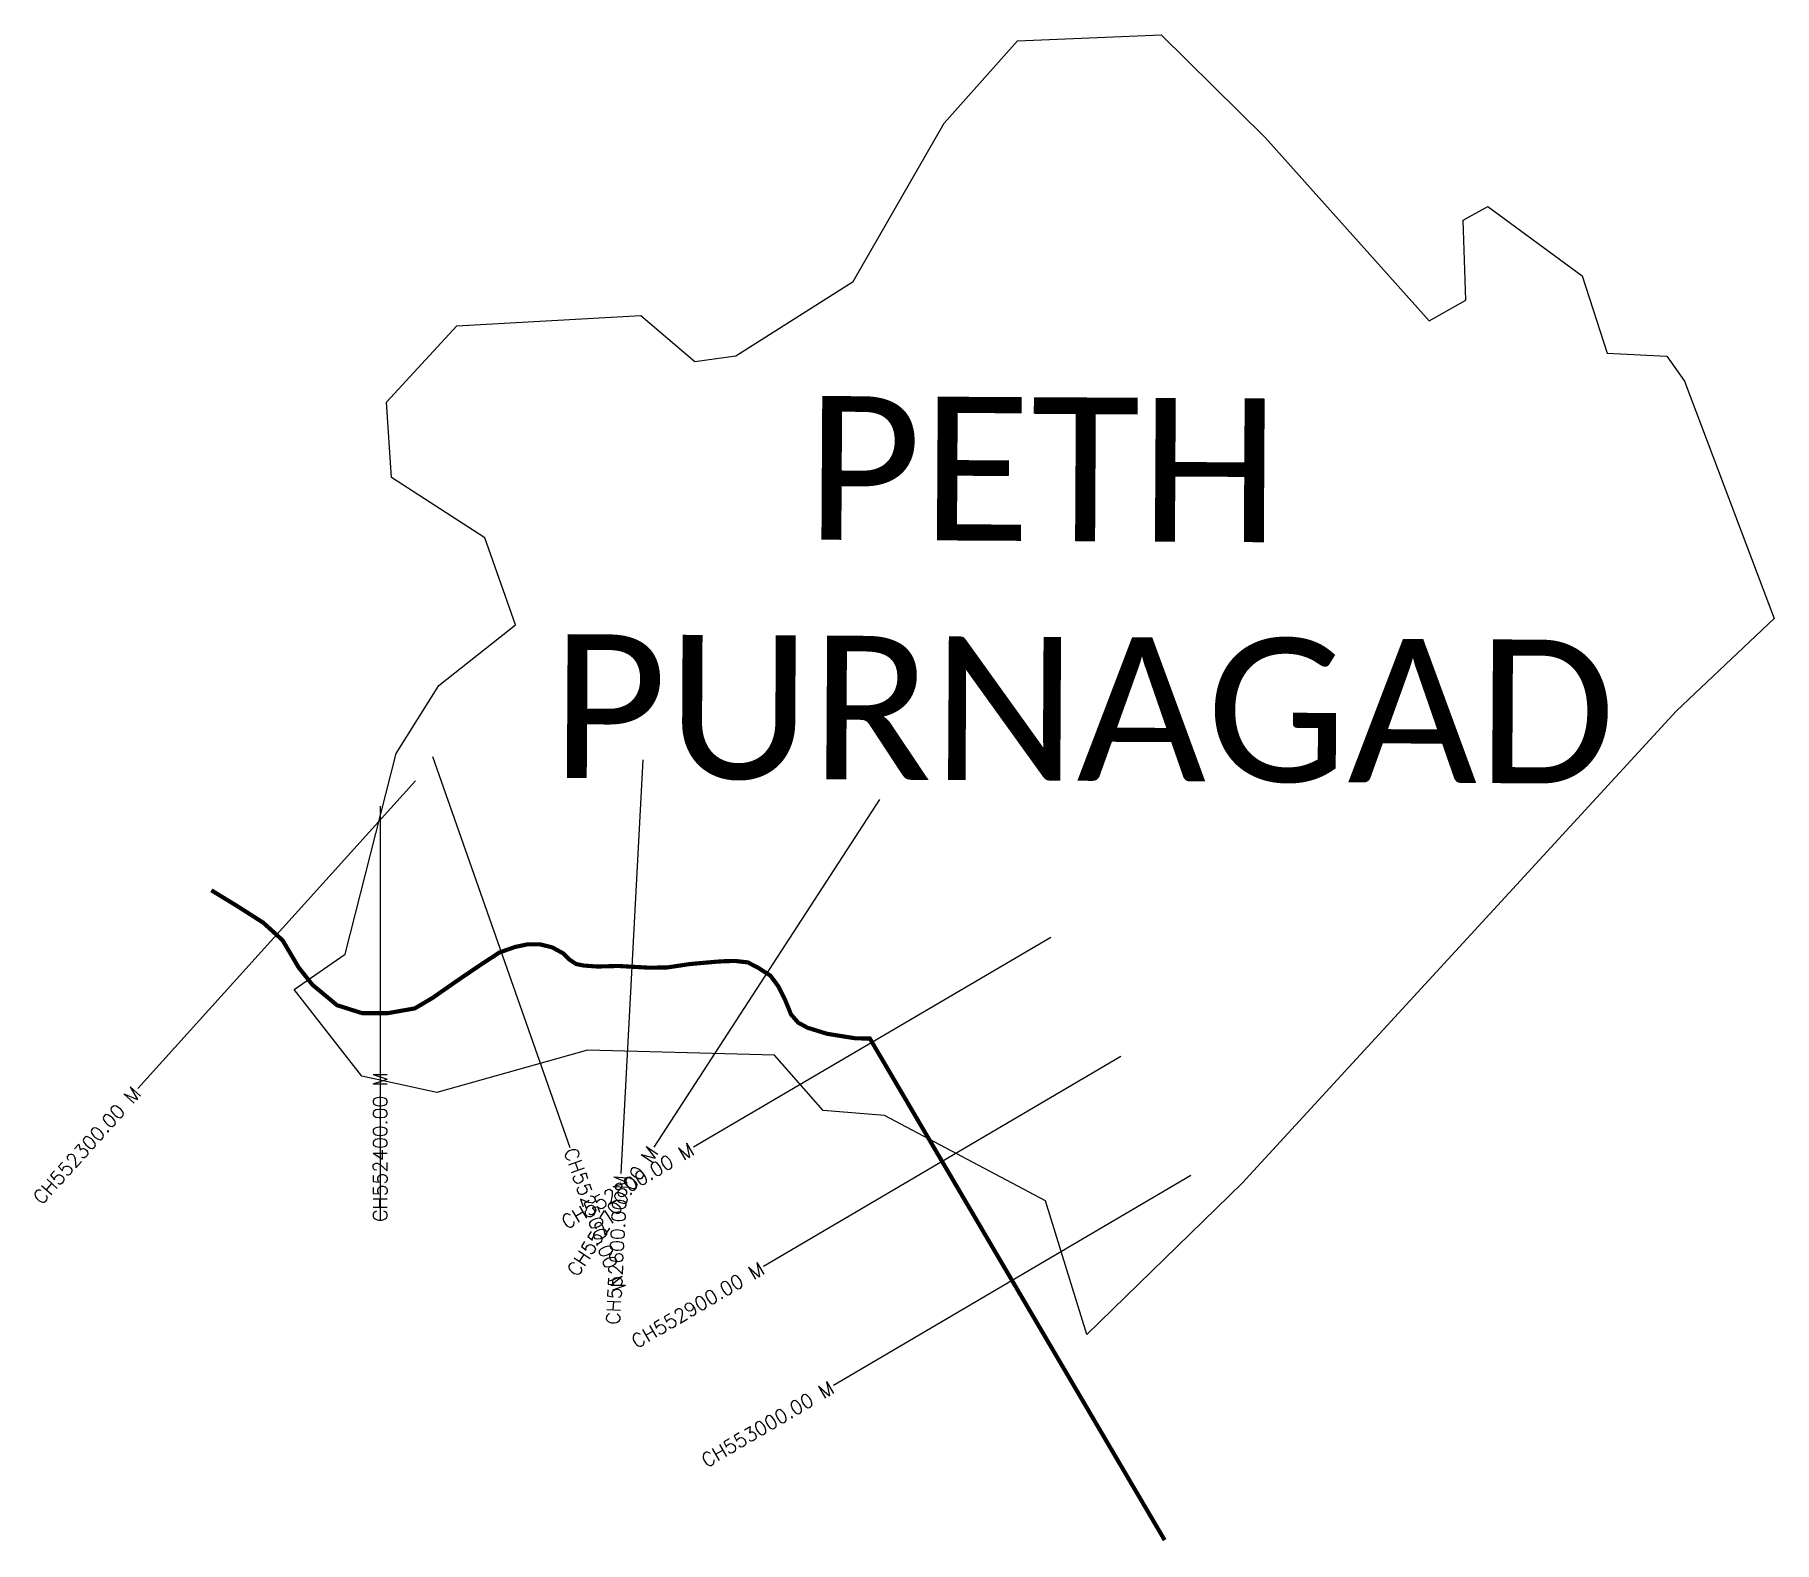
# Model space of a CAD drawing. Header units: metres. Extents: x 319857 to 321116, y 1858600 to 1859692.
import ezdxf
from ezdxf.enums import TextEntityAlignment as Align

# ---------------------------------------------------------------- set-up
doc = ezdxf.new("R2010")
doc.units = ezdxf.units.M
for name, color, linetype in [('CS', 134, 'Continuous'), ('CSMark', 6, 'Continuous'), ('NATURALLY PROTECTED', 3, 'Continuous'), ('village', 3, 'Continuous'), ('VILLAGE NAME', 250, 'Continuous')]:
    doc.layers.add(name, color=color, linetype=linetype)
doc.styles.get("Standard").update_dxf_attribs({"font": 'simplex.shx'})

msp = doc.modelspace()

# ---------------------------------------------------------------- linework, layer by layer
at = {"color": 3, "flags": 128}
msp.add_lwpolyline([(320568.7, 1859687.2), (320672.8, 1859691.6)], dxfattribs=at)
at = {"layer": 'CS'}
for p, q in [((320145.1, 1859169.2), (320244.5, 1858886.2)), ((320297.5, 1859166.7), (320281.6, 1858867.2)), ((320132.8, 1859151.5), (319931.9, 1858928.7)), ((320468.7, 1859138.1), (320305.5, 1858886.4)), ((320107.3, 1859133.3), (320107.3, 1858833.3)), ((320592.7, 1859038.2), (320334.1, 1858886.3)), ((320643.4, 1858952), (320384.7, 1858800)), ((320694.1, 1858865.8), (320435.4, 1858713.8))]:
    msp.add_line(p, q, dxfattribs=at)
at = {"layer": 'NATURALLY PROTECTED', "color": 2, "const_width": 3, "flags": 128}
msp.add_lwpolyline([(319985.1, 1859072.3), (320003.3, 1859061.2), (320022.6, 1859048.9), (320036.7, 1859036.1), (320048.4, 1859016.3), (320058.3, 1859003.9), (320076.1, 1858989.1), (320094.4, 1858983.3), (320112.6, 1858983.3), (320132.4, 1858986.8), (320145.4, 1858994.5), (320163, 1859006.8), (320180.7, 1859018.8), (320193.7, 1859027.3), (320205.1, 1859031.3), (320214.2, 1859033.2), (320222.9, 1859033.2), (320231.8, 1859031), (320239.7, 1859026.7), (320244.2, 1859022.2), (320249.2, 1859018.9), (320254.8, 1859017.8), (320264.7, 1859017.1), (320279.7, 1859017.5), (320301.3, 1859016.3), (320314.9, 1859016.4), (320331.5, 1859018.9), (320350.7, 1859020.6), (320357.4, 1859021), (320364.6, 1859021.1), (320373.4, 1859020.1), (320380.8, 1859016.3), (320389.8, 1859010.5), (320395.4, 1859003), (320400.5, 1858992.9), (320404.7, 1858982.5), (320409.9, 1858976.5), (320416.7, 1858972.8), (320430.9, 1858968.4), (320451.6, 1858965.1), (320461.8, 1858965), (320675.2, 1858601.9)], dxfattribs=at)
at = {"layer": 'village', "color": 3}
for points in [[(320672.8, 1859691.6, 0), (320747.9, 1859617.3, 0), (320866.6, 1859484.5, 0), (320893.3, 1859499.5, 0), (320891.3, 1859557.4, 0), (320909.1, 1859567.3, 0), (320977.5, 1859517.2, 0), (320995.5, 1859461, 0), (321038.7, 1859458.9, 0), (321051.5, 1859440.9, 0), (321116.5, 1859269, 0), (321045.7, 1859202.1, 0), (320731.3, 1858860.4, 0), (320618.9, 1858750.7, 0), (320588.9, 1858847.6, 0), (320472.3, 1858909.3, 0), (320428.1, 1858913, 0), (320392.7, 1858953, 0), (320257.4, 1858956.5, 0), (320148.3, 1858925.9, 0), (320094, 1858937.7, 0), (320045.1, 1859000.5, 0), (320082.1, 1859026.1, 0)], [(320082.1, 1859026.1, 0), (320118.8, 1859171.4, 0), (320149.9, 1859220.5, 0), (320205.4, 1859264.5, 0), (320183.2, 1859327.5, 0), (320115.5, 1859371.1, 0), (320112, 1859425.7, 0), (320162.8, 1859481, 0), (320296.1, 1859488.4, 0), (320335, 1859455, 0), (320364.8, 1859459.2, 0), (320449.8, 1859513.1, 0), (320515.7, 1859627.7, 0), (320568.7, 1859687.2, 0)]]:
    msp.add_polyline3d(points, dxfattribs=at)

# ---------------------------------------------------------------- texts
at = {"layer": 'CSMark'}
for s, rotation, p in [('CH552400.00 M', 90, (320107.3, 1858832.3)), ('CH552500.00 M', 289.3518, (320244.8, 1858885.2))]:
    msp.add_text(s, height=10, rotation=rotation, dxfattribs=at).set_placement(p, align=Align.MIDDLE_LEFT)
for s, rotation, p in [('CH552300.00 M', 47.9565, (319931.3, 1858927.9)), ('CH552800.00 M', 30.439, (320333.2, 1858885.8)), ('CH552700.00 M', 57.0423, (320305, 1858885.5)), ('CH552600.00 M', 86.9556, (320281.5, 1858866.2)), ('CH552900.00 M', 30.439, (320383.9, 1858799.5)), ('CH553000.00 M', 30.439, (320434.5, 1858713.3))]:
    msp.add_text(s, height=10, rotation=rotation, dxfattribs=at).set_placement(p, align=Align.MIDDLE_RIGHT)
at = {"layer": 'VILLAGE NAME', "insert": (320232.4, 1859431.2), "char_height": 104.042, "attachment_point": 1, "rotation": 359.6762}
msp.add_mtext_dynamic_manual_height_columns('{\\fCalibri|b0|i0|c0|p34;     PETH PURNAGAD}', width=673.122, gutter_width=520.2, heights=[0], dxfattribs=at)

doc.saveas('drawing.dxf')
